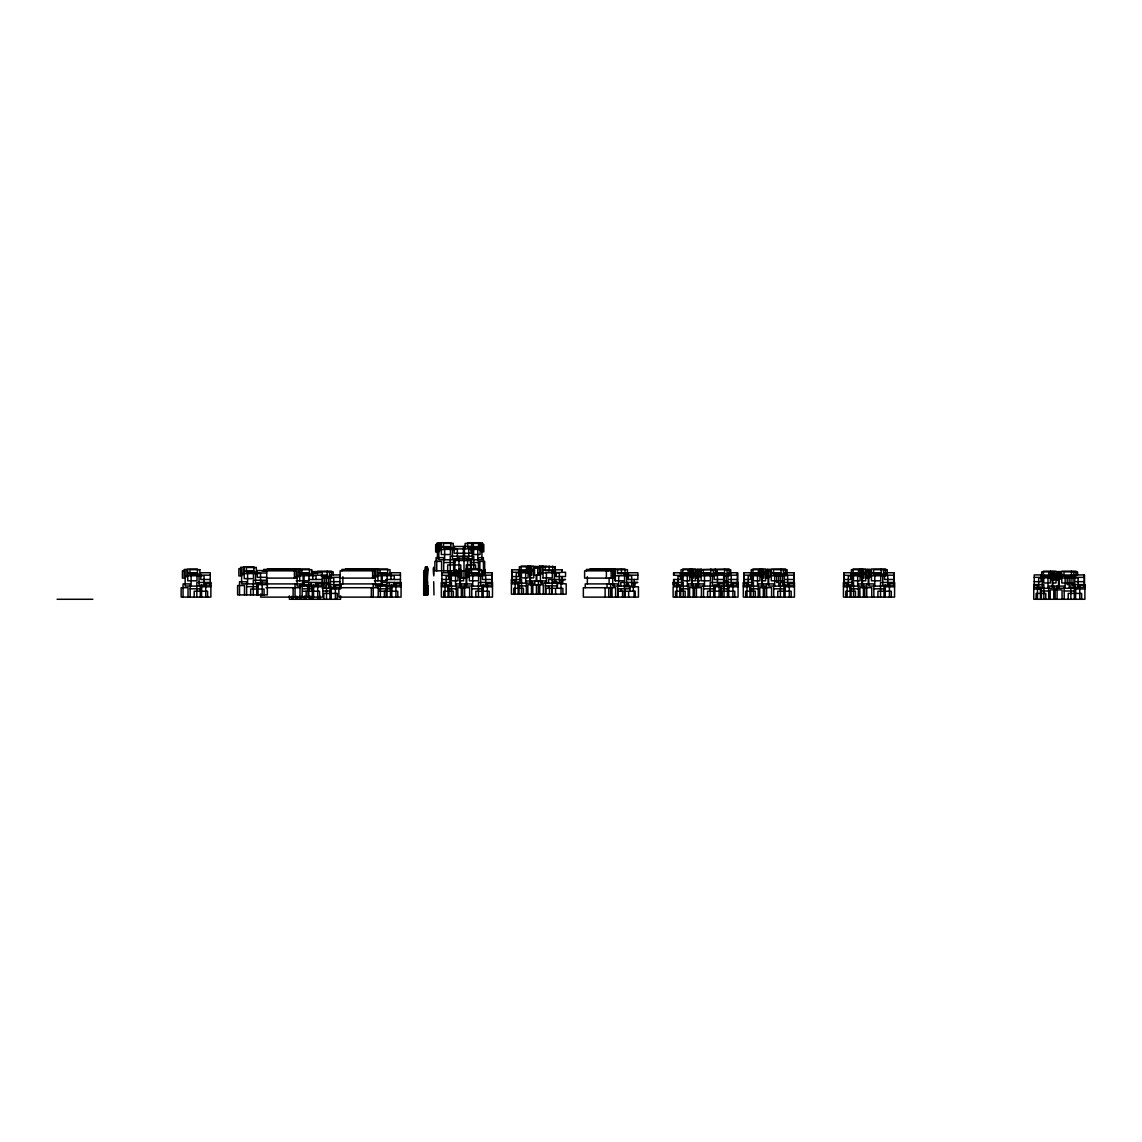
<?xml version="1.0" encoding="UTF-8"?>
<svg xmlns="http://www.w3.org/2000/svg" width="1142" height="1142" viewBox="0 0 1142 1142"><rect width="100%" height="100%" fill="white"/><g stroke="black" fill="none" stroke-linecap="round" stroke-linejoin="round"><path stroke-width="1.5" d="M439.099 542.721L450.862 542.721L450.862 547.346L441.34 547.346M440.569 549.545L440.569 543.178L436.801 543.178L436.801 550.473M480.097 544.563L481.082 544.563M441.34 546.59L450.405 546.59L450.405 554.541L441.34 554.541L441.34 542.721M472.345 546.59L468.049 546.59L468.049 547.346M480.097 546.59L473.673 546.59L473.673 554.541L480.097 554.541L480.097 542.721L467.578 542.721L467.578 547.346L472.345 547.346M480.097 547.346L473.345 547.346L473.345 542.721M469.476 547.889L478.569 547.889L478.569 543.406L465.122 543.406L465.122 547.889M448.992 548.902L463.395 548.902M464.451 548.902L472.231 548.902L472.231 558.866L452.418 558.866L452.418 548.902M438.785 549.545L444.652 549.545M477.756 549.545L481.91 549.545M438.785 551.829L435.673 551.829L435.673 544.563L438.856 544.563L438.785 559.766L457.357 559.823L457.357 549.402L444.652 549.402L444.652 559.823M481.91 551.829L483.808 551.829L483.808 544.563L481.91 544.563L481.91 559.766L468.734 559.823L468.734 549.402L477.756 549.402L477.756 559.823M463.395 553.228L454.145 553.228L454.145 546.476L464.166 546.476L464.166 553.228M464.451 553.228L471.018 553.228L471.018 546.476L464.451 546.476L464.451 558.866M443.71 562.549L454.887 562.549M470.49 562.549L478.412 562.549M539.438 566.047L553.613 566.746M544.763 566.518L546.575 566.518M531.572 566.746L519.367 566.746L519.367 571.228L529.874 571.228M541.636 566.746L555.226 566.746L555.226 569.73M433.418 568.659L433.817 575.925M267.271 568.987L309.453 568.987L309.453 573.612L299.732 573.612M345.469 568.987L387.652 568.987L387.652 573.612L377.945 573.612M589.943 568.987L625.031 568.987L625.031 573.612L617.522 573.612L617.522 569.687M458.613 569.444L460.583 569.444L460.583 576.739L458.613 576.739L458.613 571.043M465.708 570.829L465.708 569.444L468.491 569.444M696.206 569.444L700.274 569.444L700.274 576.739L697.548 576.739L697.491 569.444M866.535 569.444L870.589 569.444L870.589 576.739L867.863 576.739L867.863 569.444M300.817 569.687L311.852 569.687L311.852 574.169L300.446 574.169M379.016 569.687L390.05 569.687L390.05 574.169L380.143 574.169L380.015 569.687M483.537 569.687L485.136 569.687L485.136 574.169M519.61 569.801L511.887 569.801L511.887 582.206M554.07 569.801L562.149 569.801L562.149 572.242M616.923 569.687L627.443 569.687L627.443 574.169L623.832 574.169M688.94 569.687L693.265 569.687L693.265 574.169M694.85 569.687L701.987 569.687M759.116 569.687L763.441 569.687L763.441 574.169M859.255 569.687L863.58 569.687M529.874 569.929L521.423 569.929L521.423 577.881L528.089 577.881L528.089 566.047M531.572 569.929L533.699 569.929M543.406 569.929L552.285 569.929L552.285 577.881L542.807 577.881M425.095 570.572L423.753 570.572L423.668 594.925L427.893 594.925L427.893 585.532L426.908 585.532L426.908 594.925M244.217 570.686L253.467 570.686L253.467 578.637L244.217 578.637L244.217 566.817L253.924 566.817L253.924 571.443L244.217 571.443M261.932 570.843L297.134 570.843L297.134 586.046L303.115 586.046L303.115 575.811L297.134 575.811M425.638 570.686L426.951 570.686M467.064 570.829L470.49 570.829M482.224 570.829L484.679 570.829L484.679 561.436L479.897 561.436L479.897 570.829M529.874 570.686L521.095 570.686L521.095 566.047L533.699 566.047L533.699 577.881L530.445 577.881M531.572 570.686L533.699 570.686M698.533 570.843L695.792 570.843L695.792 578.109L698.533 578.109M874.815 586.046L868.848 586.046L868.848 570.843L866.107 570.843L866.107 578.109L868.848 578.109M552.285 571.228L555.155 571.228L555.155 566.746M425.581 571.443L426.951 571.443M312.494 571.628L316.562 571.628M319.617 571.856L333.193 571.856L333.193 574.84M425.238 571.985L426.637 571.985L426.637 567.503L425.238 567.503L425.095 577.324L423.753 577.324M1049.569 571.856L1053.909 571.856L1053.909 576.339M511.887 572.242L522.822 572.242M311.994 572.742L322.244 572.742L322.244 585.147M390.193 572.742L400.442 572.742L400.442 585.147M441.797 572.742L449.534 572.742M625.845 572.742L637.836 572.742L637.836 579.494L628.057 579.494L628.057 575.682M681.303 572.742L673.58 572.742L673.58 575.168L682.83 575.682M751.493 572.742L743.756 572.742L743.756 585.147M853.145 572.742L843.895 572.742L843.895 585.147M187.745 572.87L196.995 572.87L196.995 580.807L187.745 580.807L187.745 568.987L197.452 568.987L197.452 573.612L187.745 573.612M377.802 572.87L387.181 572.87L387.181 580.807L374.476 580.807M457.999 572.87L451.347 572.87L451.347 580.807L457.999 580.807L457.999 570.286M469.348 572.87L478.598 572.87L478.598 580.807L469.348 580.807L469.348 568.987L479.055 568.987L479.055 573.612L469.348 573.612M525.663 572.884L529.959 572.884M533.699 572.884L534.513 572.884M538.039 572.884L546.418 572.884M617.451 572.87L624.574 572.87L624.574 580.807L615.095 580.807L615.095 575.811M689.782 572.87L683.13 572.87L683.13 580.807L689.782 580.807L689.782 568.987M693.265 572.87L695.392 572.87M701.131 572.87L710.381 572.87L710.381 580.807L701.131 580.807L701.131 568.987M717.133 572.87L724.171 572.87L724.171 580.807L727.954 580.807L727.954 586.103M761.757 572.87L753.306 572.87L753.306 580.807L759.958 580.807L759.958 568.987M763.441 572.87L765.568 572.87M771.307 572.87L780.557 572.87L780.557 580.807M860.097 572.87L853.445 572.87L853.445 580.807L860.097 580.807L860.097 568.987M863.58 572.87L865.707 572.87M871.446 572.87L880.696 572.87L880.696 580.807L871.446 580.807L871.446 568.987L885.635 568.987L885.321 573.612M266.714 572.998L255.523 572.998L255.523 582.962L267.342 582.962M312.08 573.013L314.807 573.013M316.805 573.013L315.121 573.013L315.121 571.628M423.753 572.998L425.352 572.998L425.352 582.962L423.668 582.962M241.619 573.641L260.547 573.498L260.547 583.919L241.619 583.862L241.619 568.659L238.878 568.659L238.878 575.925L241.619 575.925M427.322 573.641L424.638 573.498L424.638 583.919L427.322 583.862L427.722 568.659L427.322 575.925M457.999 573.612L451.004 573.612L451.004 570.986M689.782 573.612L682.788 573.612L682.788 568.987L695.392 568.987L695.392 580.807L692.138 580.807M693.265 573.612L695.392 573.612M701.131 573.612L710.838 573.612L710.838 568.987M761.757 573.612L752.963 573.612L752.963 568.987L765.568 568.987L765.568 580.807L762.328 580.807M763.441 573.612L765.568 573.612M771.307 573.612L781.014 573.612L781.014 568.987M860.097 573.612L853.103 573.612L853.103 568.987L865.707 568.987L865.707 580.807L862.467 580.807M863.58 573.612L865.707 573.612M871.446 573.612L881.153 573.612L881.153 568.987M538.039 573.798L542.179 573.798L542.179 566.518L534.513 566.518L534.513 573.798M483.223 574.169L471.56 574.169L471.56 569.687L481.467 569.687L481.467 574.169M715.006 574.169L703.329 574.169L703.329 569.687L730.709 569.687L730.709 574.169M728.796 574.169L724.099 573.612M761.757 574.169L751.236 574.169L751.236 569.687L758.374 569.687L758.374 574.169M785.182 574.169L773.519 574.169L773.519 569.687L787.095 569.687L787.095 574.169M885.321 574.169L873.659 574.169L873.659 569.687L887.234 569.687L887.234 574.169M321.373 575.04L326.655 575.04L326.655 582.991M340.13 574.911L330.466 574.911L330.466 581.663L339.916 581.663M1041.947 574.911L1034.224 574.911L1034.224 587.316M1050.426 575.04L1043.759 575.04L1043.759 582.991L1050.426 582.991L1050.426 571.171M1053.909 575.04L1056.036 575.04M1061.774 575.04L1071.01 575.04L1071.01 582.991M1072.509 575.04L1084.486 574.911L1084.486 587.316M210.256 575.168L199.051 575.168L199.051 585.147L210.87 585.147M309.382 575.168L322.244 575.168M385.825 575.168L400.442 575.168M441.797 575.168L451.047 575.682M491.859 575.168L480.654 575.168L480.654 585.147L492.488 585.147M529.959 575.168L531.929 575.168L531.929 567.902L529.959 567.902L529.959 583.105L516.327 583.162L516.327 572.742L525.663 572.742L525.663 583.162M540.437 575.168L534.099 575.168L534.099 567.902L540.437 567.902L540.437 572.884M624.217 575.168L637.836 575.168M723.643 575.168L712.437 575.168L712.437 585.147L724.256 585.147M737.432 575.168L726.226 575.168L726.226 585.147L738.06 585.147M743.756 575.168L754.691 575.168M793.818 575.168L782.613 575.168L782.613 585.147L794.447 585.147M843.895 575.168L853.145 575.682M893.958 575.168L882.752 575.168L882.752 585.147L894.571 585.147M185.147 575.811L204.075 575.682L204.075 586.103L191.114 586.103L191.114 575.682M303.858 575.682L316.077 575.682L316.077 579.494M321.373 575.796L327.126 575.796L327.126 571.171M373.662 575.811L381.314 575.811L381.314 586.032L375.333 586.032L375.333 570.829L340.13 570.829L340.13 578.109L375.333 578.109M382.056 575.682L394.275 575.682L394.275 579.494M459.869 575.811L446.237 575.682L446.237 586.103L455.572 586.103L455.572 575.682M696.206 575.811L678.02 575.682L678.02 586.103L687.356 586.103L687.356 575.682M698.461 575.811L717.462 575.682L717.462 586.103L704.5 586.103L704.5 575.682M724.171 575.682L731.251 575.682L731.251 586.103L724.028 586.103M761.828 575.811L748.196 575.682L748.196 586.103L757.531 586.103L757.531 575.682M765.568 575.811L766.396 575.811M768.652 575.811L787.637 575.682L787.637 586.103L774.69 586.103L774.69 575.682M861.967 575.811L848.335 575.682L848.335 586.103L857.671 586.103L857.671 575.682M865.707 575.811L866.535 575.811M1050.426 575.796L1043.431 575.796L1043.431 571.171L1056.036 571.171L1056.036 582.991L1052.781 582.991M1053.909 575.796L1056.036 575.796M1061.774 575.796L1071.482 575.796L1071.482 571.171M1072.509 575.796L1075.65 575.796M321.373 576.339L331.28 576.339M511.887 576.553L518.682 576.553L518.682 569.801M1075.65 576.339L1063.973 576.339L1063.973 571.856L1077.563 571.856L1077.563 574.84M295.464 576.739L298.89 576.739L298.89 569.444L263.688 569.444L263.688 570.843M373.662 576.739L377.088 576.739L377.088 569.444L341.901 569.444L341.901 570.829M266.714 577.324L257.264 577.324L257.264 570.572L266.714 570.572L266.714 582.962M339.916 577.352L328.71 577.352L328.71 587.316L340.544 587.316M1034.224 577.352L1045.158 577.352M1084.272 577.352L1073.066 577.352L1073.066 587.316L1084.9 587.316M322.658 577.852L333.75 577.852L333.75 588.273L322.144 588.273M185.147 578.109L182.406 578.109L182.406 570.843L185.147 570.843L185.147 586.046L191.114 586.046M266.386 578.109L297.134 578.109M459.869 578.109L466.75 578.109M691.652 578.109L693.622 578.109L693.622 570.843L691.652 570.843L691.652 586.046L687.356 586.046M761.828 578.109L763.798 578.109L763.798 570.843L761.828 570.843L761.828 586.046L757.531 586.046M768.709 578.109L765.968 578.109L765.968 570.843L768.709 570.843L768.709 586.046L774.69 586.046M861.967 578.109L863.937 578.109L863.937 570.843L861.967 570.843L861.967 586.046L857.671 586.046M1047.985 577.995L1052.296 577.995M1052.781 577.995L1056.85 577.995M1065.143 577.995L1059.105 577.995L1059.105 573.013M210.256 579.494L200.806 579.494L200.806 572.742L210.256 572.742L210.256 585.147M308.583 579.494L322.244 579.494M385.725 579.494L400.442 579.494M441.797 579.494L448.606 579.494L448.606 572.742M491.859 579.494L482.409 579.494L482.409 572.742L492.059 572.742L492.059 585.147M723.643 579.494L714.193 579.494L714.193 572.742L723.842 572.742L723.842 585.147M737.432 579.494L727.982 579.494L727.982 572.742L737.632 572.742L737.632 585.147M743.756 579.494L750.565 579.494L750.565 572.742M793.818 579.494L784.368 579.494L784.368 572.742L794.018 572.742L794.018 583.091M843.895 579.494L850.704 579.494L850.704 572.742M893.958 579.494L884.508 579.494L884.508 572.742L894.157 572.742L894.157 585.147M423.668 580.264L425.666 580.264L425.666 594.925M511.43 580.15L515.142 580.15L515.142 594.168M1052.296 580.279L1054.266 580.279L1054.266 573.013L1052.296 573.013L1052.296 588.216L1047.985 588.216M1059.162 580.279L1056.436 580.279L1056.436 573.013L1059.476 573.013L1059.476 571.628M296.278 580.807L308.982 580.807L308.982 572.87L299.604 572.87L299.604 568.987M460.369 580.807L463.609 580.807L463.609 577.481M696.92 580.807L699.732 580.807M267.342 580.907L262.189 580.907L262.189 594.925M423.668 580.907L424.396 580.907L424.396 594.925M1034.224 581.663L1041.019 581.663L1041.019 574.911M1084.272 581.663L1074.822 581.663L1074.822 574.911M511.43 582.206L519.953 582.206L519.953 572.242M553.256 582.206L556.853 582.206L556.853 583.847M562.563 582.206L561.935 576.553M302.402 582.449L322.872 582.449M381.656 582.449L401.07 582.449L401.07 597.109L338.874 597.109L338.874 587.702L378.216 587.702M673.123 582.449L683.23 582.449L683.23 597.109M210.87 583.091L205.731 583.091L205.731 597.109M315.406 583.091L330.438 582.991L330.438 588.273M393.605 583.091L401.07 583.091M441.354 583.091L445.052 583.091L445.052 597.109M492.488 583.091L487.334 583.091L487.334 597.109M530.445 583.105L534.584 583.105M724.256 583.091L719.117 583.091L719.117 597.109M738.06 583.091L732.907 583.091L732.907 597.109M743.314 583.091L747.011 583.091L747.011 597.109M794.447 583.091L789.293 583.091L789.293 597.109M843.453 583.091L847.15 583.091L847.15 597.109M894.571 583.091L889.432 583.091L889.432 597.109M266 583.905L302.159 583.905L302.159 597.109M511.43 583.847L519.039 583.847L519.039 594.168M267.342 584.618L256.779 584.618L256.779 594.925M322.815 584.618L324.928 584.618L324.928 588.273M423.668 584.618L425.167 584.618L425.167 594.925M299.689 584.733L307.955 584.733L307.955 597.109M376.931 584.733L386.153 584.733L386.153 597.109M309.239 585.147L322.872 585.147M340.544 585.261L335.391 585.261L335.391 599.279M401.07 585.147L389.151 585.147L389.236 582.449M441.354 585.147L449.862 585.147L449.862 575.168M743.314 585.147L751.821 585.147L751.821 575.168M843.453 585.147L851.961 585.147L851.961 575.168M1033.767 585.261L1037.478 585.261L1037.478 599.279M1084.9 585.261L1079.747 585.261L1079.747 599.279M455.572 586.032L459.869 586.032L459.869 570.829M460.369 586.032L466.122 586.032M472.731 586.032L466.75 586.032L466.75 570.829L434.874 570.829L434.874 561.436L441.611 561.436L441.611 570.829M518.14 585.889L526.348 585.889M545.191 585.889L556.853 585.889L556.853 588.301L562.892 588.301L562.892 594.168M618.693 586.046L612.726 586.046L612.726 576.739L614.467 576.739L614.467 569.444L586.36 569.444L586.36 570.843M693.066 586.046L697.89 586.046M704.5 586.046L698.533 586.046L698.461 570.843M762.328 586.046L766.468 586.046M862.467 586.046L866.607 586.046M302.83 586.103L316.077 586.103L316.077 582.449M379.315 586.103L394.275 586.103L394.275 582.449M617.95 586.103L631.654 586.103L631.654 575.682L612.726 575.811L612.726 570.843M246.629 586.645L258.035 586.645M386.624 586.788L401.07 586.788M424.995 586.645L426.608 586.645M441.354 586.788L448.963 586.788L448.963 597.109M492.488 586.788L481.91 586.788L481.91 597.109M210.87 586.788L200.307 586.788L200.307 597.109M307.169 586.788L322.872 586.788M724.256 586.788L713.693 586.788L713.693 597.109M738.06 586.788L727.483 586.788L727.483 597.109M743.314 586.788L750.922 586.788L750.922 597.109M794.447 586.788L783.869 586.788L783.869 597.109M843.453 586.788L851.061 586.788L851.061 597.109M894.571 586.788L884.008 586.788L884.008 597.109M1033.767 587.316L1042.289 587.316L1042.289 577.352M266 587.702L300.018 587.702M1053.709 588.216L1058.534 588.216M1065.143 588.216L1059.162 588.216L1059.162 573.013M190.157 588.815L201.563 588.815M302.83 588.815L313.55 588.815M379.315 588.815L391.763 588.815M448.049 588.815L456.258 588.815M471.76 588.815L483.166 588.815M617.479 588.815L629.913 588.815M679.833 588.815L688.041 588.815M703.543 588.815L714.949 588.815M720.688 588.815L728.739 588.815M750.008 588.815L758.217 588.815M773.719 588.815L785.125 588.815M850.148 588.815L858.356 588.815M873.858 588.815L885.264 588.815M1033.767 588.958L1041.376 588.958L1041.376 599.279M1084.9 588.958L1074.337 588.958L1074.337 599.279M323.172 590.999L331.223 590.999M1040.476 590.999L1048.684 590.999M1064.187 590.999L1075.593 590.999M302.773 591.228L319.589 591.228L319.589 597.109M379.258 591.228L397.787 591.228L397.787 597.109M629.699 591.228L635.18 591.228L635.18 597.109M57.1 599.279L92.83 599.279M1084.272 574.911L1084.272 587.316M1081.617 599.279L1081.617 593.412L1068.213 593.412L1068.213 599.279M1075.95 574.483L1075.95 571.171L1061.774 571.171L1061.774 582.991L1074.793 582.991L1074.793 588.273M1075.593 587.316L1075.593 599.279M1073.88 571.856L1073.88 576.339M1070.868 599.279L1070.868 584.618L1084.9 584.618L1084.9 599.279L1033.767 599.279L1033.767 584.618L1043.874 584.618L1043.874 599.279M1069.14 577.852L1069.14 582.991M1069.283 588.273L1069.283 584.618L1067.17 584.618L1067.17 577.852M1064.187 599.279L1064.187 586.089L1048.684 586.089L1048.684 599.279M1062.046 599.279L1062.046 589.872L1050.212 589.872L1050.212 599.279M1061.175 573.013L1061.175 578.823M1058.534 578.923L1058.534 586.089M1058.12 573.013L1058.12 571.628L1058.191 578.923L1060.918 578.923L1060.918 571.628L1056.85 571.628L1056.85 578.923M1057.078 586.089L1057.078 599.279M1055.165 589.872L1055.165 599.279M1053.795 586.089L1053.795 599.279M1052.781 579.651L1052.781 586.474M1045.772 599.279L1045.772 593.412L1036.122 593.412L1036.122 599.279M1040.476 587.316L1040.476 599.279M893.958 572.742L893.958 585.147M891.302 597.109L891.302 591.228L877.898 591.228L877.898 597.109M885.321 572.87L885.321 575.682M885.264 585.147L885.264 597.109M883.565 569.687L883.565 574.169M880.539 597.109L880.539 582.449L894.571 582.449L894.571 597.109L843.453 597.109L843.453 582.449L853.545 582.449L853.545 597.109M874.815 575.682L874.815 586.103L887.777 586.103L887.777 575.682L868.777 575.811L868.777 570.843M873.858 597.109L873.858 583.905L858.356 583.905L858.356 597.109M871.731 597.109L871.731 587.702L859.897 587.702L859.897 597.109M870.846 576.653L870.846 570.843L869.162 570.843L869.162 569.444M868.206 576.739L868.206 583.905M867.806 569.444L867.806 570.843M866.749 583.905L866.749 597.109M864.851 587.702L864.851 597.109M863.381 583.905L863.48 597.109M862.467 577.481L862.467 584.304M855.458 597.109L855.458 591.228L845.808 591.228L845.808 597.109M850.148 585.147L850.148 597.109M844.052 572.742L844.052 585.147M793.818 572.742L793.818 585.147M791.163 597.109L791.163 591.228L777.759 591.228L777.759 597.109M785.182 572.87L785.496 573.612L785.496 568.987L771.307 568.987L771.307 580.807L784.34 580.807L784.34 586.103M785.125 585.147L785.125 597.109M783.426 569.687L783.426 574.169M780.414 597.109L780.414 582.449L794.447 582.449L794.447 597.109L743.314 597.109L743.314 582.449L753.406 582.449L753.406 597.109M778.687 575.682L778.687 580.807M778.83 586.103L778.83 582.449L776.703 582.449L776.703 575.682M773.719 597.109L773.719 583.905L758.217 583.905L758.217 597.109M771.592 597.109L771.592 587.702L759.758 587.702L759.758 597.109M769.023 569.444L769.023 570.843M768.081 576.739L768.081 583.905M767.724 569.444L767.724 576.739L770.45 576.739L770.45 569.444L766.396 569.444L766.396 576.739M767.667 569.444L767.667 570.843M766.61 583.905L766.61 597.109M764.712 587.702L764.712 597.109M763.341 583.905L763.341 597.109M762.328 577.481L762.328 586.103M755.319 597.109L755.319 591.228L745.669 591.228L745.669 597.109M750.008 585.147L750.008 597.109M743.913 572.742L743.913 585.147M737.432 572.742L737.432 585.147M734.777 597.109L734.777 591.228L707.583 591.228L707.583 597.109M728.796 572.87L729.11 573.612L729.11 568.987L696.591 569.687M728.739 585.147L728.739 597.109M727.04 569.687L727.04 574.169M724.628 568.987L724.628 573.612L717.133 573.612L717.133 569.687M724.028 582.449L724.028 597.109M723.643 572.742L723.643 585.147M722.072 591.228L722.072 597.109M721.373 591.228L721.373 597.109M720.83 586.788L720.83 597.109M716.919 569.687L716.919 574.169M715.32 568.987L715.32 573.612L715.006 572.87M714.949 585.147L714.949 597.109M713.25 569.687L713.25 574.169M710.224 597.109L710.224 582.449L738.06 582.449L738.06 597.109L673.123 597.109L673.123 586.788L680.732 586.788L680.732 597.109M703.543 597.109L703.543 583.905L688.041 583.905L688.041 597.109M701.416 597.109L701.416 587.702L689.582 587.702L689.582 597.109M700.531 576.653L700.531 570.843L698.833 570.843L698.833 569.444M697.89 576.739L697.89 583.905M696.434 583.905L696.434 597.109M694.536 587.702L694.536 597.109M693.165 583.905L693.165 597.109M692.138 577.481L692.138 584.304M685.143 597.109L685.143 591.228L675.493 591.228L675.493 597.109M681.646 575.168L681.646 585.147L673.123 585.147L673.123 583.091L676.835 583.091L676.835 597.109M680.375 572.742L680.375 579.494L673.58 579.494L673.58 585.147M679.833 585.147L679.833 597.109M673.737 572.742L673.737 575.168M673.737 579.494L673.737 585.147M634.909 582.449L634.852 586.788M634.224 579.494L634.438 585.147M634.081 591.228L634.081 597.109M633.31 591.228L633.31 583.091L637.836 582.449L620.82 582.449L620.82 586.103M629.699 586.788L629.913 591.228M629.142 586.788L629.142 585.147L626.63 585.147L626.63 575.168M628.657 597.109L628.657 591.228L618.165 591.228L618.165 597.109M628.385 572.742L628.385 579.494M628.057 582.449L628.057 584.875M625.545 585.147L625.545 586.788L638.449 586.788L638.449 597.109L583.348 597.109L583.348 587.702L615.609 587.702L615.609 597.109M625.188 588.815L625.188 597.109M624.417 582.449L624.417 588.815M624.289 591.228L624.289 597.109M622.547 591.228L622.547 597.109M621.434 568.987L621.434 573.612M620.962 572.87L620.962 573.612M620.82 588.815L620.82 591.228M618.693 575.682L618.693 586.103M617.736 597.109L617.736 583.905L585.246 583.905L585.246 587.702M615.324 568.987L615.324 580.807M614.139 583.905L614.139 586.046M613.882 576.739L613.882 578.109L584.604 578.109L584.604 570.843L612.897 570.843L612.897 576.739M611.998 587.702L611.998 597.109M611.741 569.444L611.741 570.843M611.141 570.843L611.141 578.109M610.627 583.905L610.627 597.109M609.114 578.109L609.114 583.905M608.729 587.702L608.729 597.109M608.144 569.444L608.144 570.843M607.03 583.905L607.03 587.702M606.388 570.843L606.388 578.109M605.117 587.702L605.117 597.109M587.345 576.739L587.345 583.905M562.563 579.508L562.563 583.847M562.149 576.553L562.149 579.508M561.935 569.801L561.935 572.242M561.022 594.168L561.022 580.15L565.547 579.508L548.531 579.508L548.531 583.162M557.424 582.206L557.424 588.301M556.097 572.242L556.097 576.553M555.769 572.742L555.769 576.553L565.547 576.553L565.547 572.242L552.5 572.742M555.769 579.508L555.769 583.162M555.597 594.168L555.597 588.301L545.89 588.301L545.89 594.168M554.341 572.742L554.341 582.206M553.256 583.162L566.175 583.847L566.175 594.168L511.43 594.168L511.43 579.508L521.537 579.508L521.537 594.168M552.742 566.047L552.742 570.686L545.248 570.686L545.248 566.746M552.143 579.508L552.143 594.168L552 588.301M549.488 588.301L549.488 594.168M549.145 566.047L549.145 570.686M548.688 569.929L548.688 570.686M548.531 585.889L548.531 588.301M546.418 583.162L546.418 572.742L559.366 572.742L559.366 583.162L540.437 583.105L540.437 573.798M545.448 594.168L545.448 580.964L526.348 580.964L526.348 594.168M543.321 594.168L543.321 584.761L527.875 584.761L527.875 594.168M543.035 566.047L543.035 577.881M541.85 580.964L541.85 583.105M539.723 584.761L539.723 594.168M539.452 566.518L539.452 573.798M538.339 580.964L538.339 594.168M537.696 567.902L537.696 575.168M536.84 575.168L536.84 580.964M536.44 584.761L536.44 594.168M536.198 575.168L536.198 580.964M535.855 566.518L535.855 567.902M534.741 580.964L534.741 584.761M532.829 584.761L532.829 594.168M531.458 594.168L531.458 580.964L531.373 585.889M530.445 574.54L530.445 581.364M526.491 566.746L526.491 571.228M523.436 594.168L523.436 588.301L513.8 588.301L513.8 594.168M518.14 582.206L518.14 594.168M512.03 569.801L512.03 582.206M491.859 572.742L491.859 585.147M489.204 597.109L489.204 591.228L475.8 591.228L475.8 597.109M484.151 561.436L484.151 570.829M483.223 572.87L483.537 573.612L483.366 557.639L478.412 557.639L478.412 570.829M483.166 585.147L483.166 597.109M481.082 543.178L481.082 550.473M478.455 597.109L478.455 582.449L492.488 582.449L492.488 597.109L441.354 597.109L441.354 582.449L451.447 582.449L451.447 597.109M475.614 569.373L475.614 564.962L466.293 564.962L466.293 570.829M473.773 569.373L473.773 556.168L450.262 556.168L450.262 570.829M472.731 575.682L472.731 586.103L485.678 586.103L485.678 575.682L466.693 575.811L466.693 570.829M471.76 597.109L471.76 583.905L456.258 583.905L456.258 597.109M471.675 543.406L471.675 547.889M471.361 569.373L471.361 560.522L453.66 560.522L453.66 570.829M470.49 558.866L470.49 569.373M469.633 597.109L469.633 587.702L457.799 587.702L457.799 597.109M468.748 570.829L468.748 576.653M468.434 569.444L468.491 576.739L465.765 576.739L465.765 569.444M467.592 570.829L467.592 556.811L458.97 556.811L458.97 570.829M466.122 576.739L466.122 583.905M464.651 583.905L464.651 597.109M464.009 556.168L464.009 578.109M463.395 546.476L463.395 558.866M462.753 587.702L462.753 597.109M461.839 570.829L461.839 578.109M461.282 583.905L461.382 597.109M460.797 570.829L460.797 564.962L447.664 564.962L447.664 570.829M460.369 577.481L460.369 584.29M456.415 569.687L456.415 574.169L449.277 574.169L449.277 571.171M454.887 558.866L454.887 570.829M454.573 546.476L454.573 548.902M453.531 546.476L453.531 548.902M453.36 597.109L453.36 591.228L443.71 591.228L443.71 597.109M448.049 585.147L448.049 597.109M443.71 570.829L443.71 557.639L436.087 557.639L436.087 561.436M441.954 572.742L441.797 585.147M440.498 543.178L440.498 550.473L437.829 550.473L437.886 543.178M437.429 550.473L437.429 557.639M436.744 557.639L436.744 570.829M436.101 544.563L436.101 551.829M433.989 594.925L433.717 581.735M433.56 567.274L433.56 574.569M427.622 594.925L427.622 581.735L426.608 581.735L426.608 594.925M426.48 573.498L426.48 583.919M426.037 594.925L426.037 589.058L424.125 589.058L424.125 594.925M424.995 582.962L424.995 594.925M395.917 583.091L395.917 597.109M391.763 585.147L391.763 597.109M390.992 572.742L390.992 579.494M390.507 586.788L390.507 597.109M387.038 582.449L387.038 597.109M384.383 591.228L384.383 597.109M382.242 575.682L382.242 586.103M380.357 597.109L380.357 583.905L340.787 583.905L340.787 587.702M378.216 584.733L378.216 597.109M377.945 568.987L377.945 580.807M374.362 569.444L374.362 576.739M373.248 583.905L373.248 597.109M372.606 570.829L372.606 578.109M371.336 587.702L371.336 597.109M342.871 576.739L342.871 583.905M340.544 595.838L340.544 599.279L289.411 599.279L289.411 595.838M339.916 574.911L339.916 587.316M337.261 599.279L337.261 593.412L323.857 593.412L323.857 599.279M331.594 574.483L331.594 571.171L317.405 571.171L317.405 573.755M331.223 587.316L331.223 599.279M329.967 599.279L329.967 588.958L340.544 588.958L340.544 584.618L326.512 584.618L326.512 599.279M329.524 571.856L329.524 576.339M324.785 577.852L324.785 582.991M322.815 577.852L322.872 597.109L260.676 597.109L260.676 593.968M319.831 595.967L319.831 599.279M317.719 583.091L317.69 599.279M313.764 571.628L313.836 573.013M313.55 585.147L313.55 597.109M312.794 572.742L312.794 579.494M312.722 596.153L312.722 599.279M312.294 586.788L312.294 597.109M311.666 571.171L311.666 573.755M311.038 582.449L311.038 585.147M310.81 596.153L310.81 599.279M309.439 596.153L309.439 599.279M308.84 582.449L308.84 597.109M306.184 591.228L306.184 597.109M305.856 596.153L305.856 599.279M304.329 595.967L304.329 599.279M304.043 575.682L304.043 586.103M301.945 572.87L301.945 574.169M301.816 569.687L301.816 572.87M301.417 596.338L301.417 599.279M300.018 584.733L300.018 597.109M299.732 568.987L299.732 580.807M299.518 596.338L299.518 599.279M297.02 596.338L297.02 599.279M296.163 569.444L296.163 576.739M296.121 596.338L296.121 599.279M295.05 583.905L295.05 597.109M294.393 570.843L294.393 578.109M293.137 587.702L293.123 599.279M291.767 596.338L291.767 599.279M264.059 594.925L264.059 589.058L250.669 589.058L250.669 594.925M258.035 582.962L258.035 594.925M253.31 594.925L253.31 580.264L267.342 580.264L267.342 594.925L237.607 594.925L237.607 585.532L244.502 585.532L244.502 594.925M247.586 573.498L247.586 583.919M246.629 594.925L246.629 581.735L239.52 581.735L239.52 594.925M207.601 597.109L207.601 591.228L194.197 591.228L194.197 597.109M201.563 585.147L201.563 597.109M196.838 597.109L196.838 582.449L210.87 582.449L210.87 597.109L181.15 597.109L181.15 587.702L188.03 587.702L188.03 597.109M190.157 597.109L190.157 583.905L183.048 583.905L183.048 597.109M482.581 543.178L480.696 543.178L480.696 550.473L482.581 550.473L482.581 543.178M453.217 543.406L443.496 543.406L443.496 547.889L453.217 547.889L453.217 543.406M530.659 566.518L528.703 566.518L528.703 573.798L530.659 573.798L530.659 566.518M426.951 566.817L425.581 566.817L425.638 578.637L426.951 578.637L426.951 566.817M243.36 567.274L240.634 567.274L240.634 574.569L243.36 574.569L243.36 567.274M427.465 567.274L427.079 574.569L427.465 567.274M256.336 567.503L246.415 567.503L246.415 571.985L256.336 571.985L256.336 567.503M186.888 569.444L184.162 569.444L184.162 576.739L186.888 576.739L186.888 569.444M692.352 569.444L690.396 569.444L690.396 576.739L692.352 576.739L692.352 569.444M762.542 569.444L760.572 569.444L760.572 576.739L762.542 576.739L762.542 569.444M862.681 569.444L860.711 569.444L860.711 576.739L862.681 576.739L862.681 569.444M199.864 569.687L189.957 569.687L189.957 574.169L199.864 574.169L199.864 569.687M688.198 569.687L681.06 569.687L681.06 574.169L688.198 574.169L688.198 569.687M858.513 569.687L851.375 569.687L851.375 574.169L858.513 574.169L858.513 569.687M1052.995 571.628L1051.04 571.628L1051.04 578.923L1052.995 578.923L1052.995 571.628M1048.827 571.856L1041.704 571.856L1041.704 576.339L1048.827 576.339L1048.827 571.856M1047.985 577.852L1038.663 577.852L1038.663 588.273L1047.985 588.273L1047.985 577.852M1078.105 577.852L1065.143 577.852L1065.143 588.273L1078.105 588.273L1078.105 577.852"/></g></svg>
